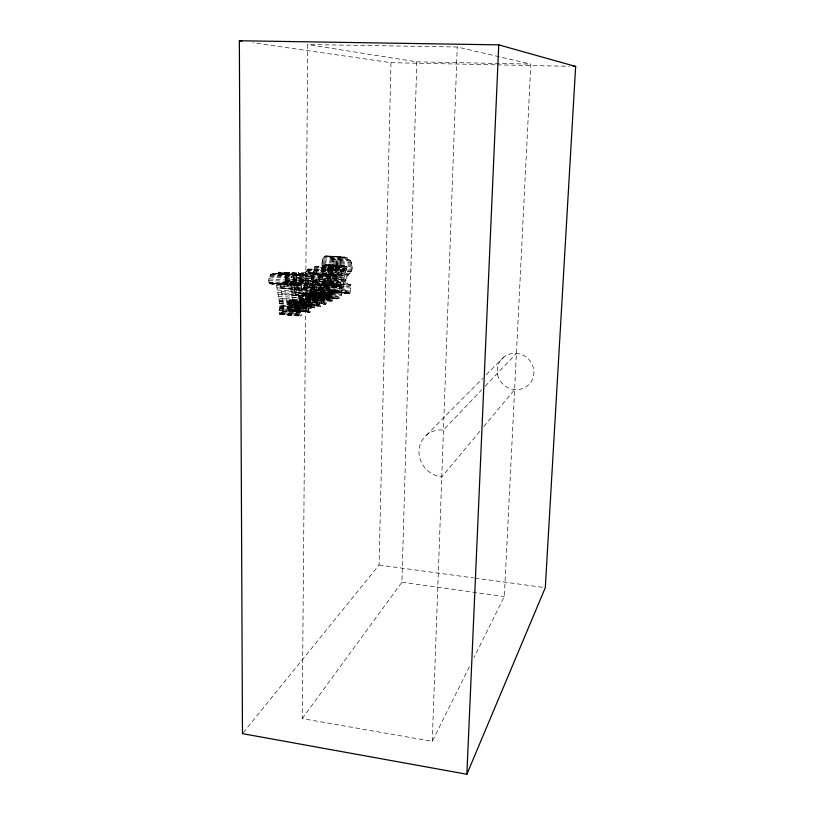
<?xml version="1.0" encoding="UTF-8"?>
<svg xmlns="http://www.w3.org/2000/svg" width="815" height="815" viewBox="0 0 815 815"><rect width="100%" height="100%" fill="white"/><g stroke="black" fill="none" stroke-linecap="round" stroke-linejoin="round"><path stroke-width="0.61" stroke-dasharray="4.08 3.06" d="M327.09 298.83L326.01 297.984L325.908 296.059L329.138 295.397L329.678 291.526L310.321 290.089L309.781 293.94L306.409 294.592L306.756 296.945L327.09 298.83L326.367 302.803L325.46 304.494L305.207 302.783L303.72 298.738L303.903 293.39L302.416 289.865L303.954 286.788L324.197 288.194L325.43 273.32L327.406 270.264L307.866 268.909L305.808 271.945L304.586 286.758M329.433 273.962L332.754 270.774C336.656 264.641 330.34 252.202 323.005 257.438L321.691 264.325L322.546 266.587L341.485 267.88L344.837 265.985L347.506 266.75L347.109 268.329C343.563 274.237 340.385 293.206 350.348 293.013L350.766 284.639L329.831 283.019L327.803 280.768L327.06 277.874L329.229 273.789L348.056 275.266L351.245 272.057C353.506 266.423 352.09 258.538 345.122 257.092L326.295 255.859M280.299 283.243L283.172 282.866L285.077 281.664L286.096 276.305L285.882 272.281L306.328 273.718L306.124 281.623L305.095 283.763L303.679 284.364L300.929 284.751L280.299 283.243L282.724 298.769L282.978 305.218L282.275 311.147L280.747 314.203L279.677 314.396L278.924 312.41L279.932 307.713L279.688 303.761L276.204 283.192C268.4 285.994 267.086 281.399 270.509 274.624L273.667 273.616L277.854 273.514L312.705 276.051L313.204 275.317L293.064 273.891C288.51 283.569 291.485 295.937 294.419 305.859L295.02 306.246L295.916 305.482L298.453 295.662C301.041 302.304 299.859 309.619 300.205 316.047L301.234 315.853L302.711 312.777L303.404 306.807L300.929 284.751M469.409 666.68L432.256 741.334L302.212 718.596L307.744 44.54L457.246 46.995L530.84 64.12L504.312 596.539L473.912 657.624M339.366 298.107L320.468 296.691L316.577 297.281L315.558 296.986L314.427 294.989L315.507 289.335L336.351 291.363L339.682 290.211L338.867 285.627L336.157 286.829L334.384 284.547L335.525 279.321L338.337 278.496L337.899 276.173L317.86 275.052L314.386 273.483L313.5 271.334L314.763 266.882L334.181 268.41L334.486 267.819C345.356 266.536 339.172 278.333 341.78 284.384C342.025 289.325 343.4 297.974 336.799 298.82L302.62 296.263L298.667 272.23L318.584 273.626L322.414 296.721L320.611 306.318L300.674 304.637L299.951 303.924L297.006 284.71L268.889 282.581M306.328 273.718L300.022 274.991L299.594 273.596L298.626 274.981L294.612 275.093L291.576 276.122C288.439 282.611 289.213 287.624 297.006 284.71M337.053 298.647L296.344 295.488C297.76 287.777 293.624 279.107 298.667 272.23M334.028 268.206L332.836 270.865L333.182 274.044L334.67 275.368L337.899 276.173M313.204 275.317L314.824 292.738L316.261 296.996C317.667 289.244 313.714 280.594 318.584 273.626M243.267 732.654L379.057 565.009L390.986 62.684L253.139 42.747M302.212 718.596L401.927 582.246L416.781 61.838L307.744 44.54M322.546 266.587L326.041 264.702L328.822 265.476L328.425 267.045C324.625 274.39 322.17 286.503 330.024 292.218L348.535 293.594M432.256 741.334L457.246 46.995M330.024 292.218L331.909 291.648L332.581 284.19L332.306 283.314L329.831 283.019M320.611 306.318L319.684 305.452L318.278 297.159L316.577 304.942L314.936 307.805L279.84 305.105M314.763 266.882L315.242 266.495C324.309 265.069 322.129 273.779 322.241 279.504C323.066 285.016 324.91 292.381 320.468 296.691M325.46 304.494L323.626 301.968L323.514 294.857L322.108 291.322L323.382 288.265L324.197 288.194M318.838 274.838L319.297 277.151L316.373 277.956L315.283 281.195L315.201 283.151L317.066 285.433L336.157 286.829M307.866 268.909L309.751 273.921C313.041 278.801 312.328 288.296 314.009 294.531L314.203 294.918C311.992 306.481 310.984 293.869 310.321 290.089M327.406 270.264L329.199 275.297C332.439 280.401 331.491 289.997 333.376 296.354C331.165 307.978 330.309 295.285 329.678 291.526M309.425 312.277C307.367 309.435 307.459 304.26 310.413 301.652L311.605 306.46L309.995 312.237L289.009 310.688C287.328 307.337 287.175 302.752 290.262 300.103L326.367 302.803M289.009 310.688L290.12 310.535L291.526 304.902L290.262 300.103M327.762 288.897L326.764 288.836L327.426 281.796L329.138 288.632L307.265 287.4L307.938 280.401L334.782 282.285M336.799 298.82L334.67 298.433L333.59 296.426L334.649 290.741L336.351 291.363M341.485 267.88L340.67 265.609L341.964 258.691L345.122 257.092M314.936 307.805L314.366 307.418C311.452 297.597 309.282 285.841 312.705 276.051M300.918 304.79L302.62 296.263M305.207 302.783L305.971 302.986L306.919 301.316L307.652 297.353M277.854 273.514L278.862 272.139L305.696 274.003M350.766 284.639L348.392 284.353L346.457 282.102L345.764 279.199L348.056 275.266M479.811 431.349L441.771 476.989A24.572 22.81 42.7 0 1 418.981 450.919A24.572 22.81 42.7 0 1 443.462 429.994L481.675 389.855M483.865 426.49L514.622 389.59M485.159 386.208L516.425 353.364M426.418 435.169L482.663 378.343M486.239 374.727L503.201 357.591M338.867 285.627L319.887 284.252L317.066 285.433M317.29 289.946L320.764 288.826L350.776 291.077M285.882 272.281L279.311 273.524L278.862 272.139M416.781 61.838L530.84 64.12M390.986 62.684L495.958 64.813M497.221 64.843L569.318 66.31M307.265 287.4L309.741 287.206L307.938 280.401M325.256 255.9L344.124 257.143M327.294 256.134L346.08 257.367M324.166 256.358L343.074 257.611M329.219 257.204L347.913 258.437M323.005 257.438L341.964 258.691M330.951 258.528L349.574 259.771M331.715 259.027L350.297 260.26M322.801 258.701L341.76 259.965M332.479 259.812L351.031 261.045M322.536 259.924L341.505 261.197M333.162 261.085L351.673 262.318M322.271 261.055L341.251 262.328M333.416 262.002L351.907 263.235M322.139 262.186L341.108 263.469M333.59 263.143L352.07 264.386M321.782 263.551L340.762 264.834M333.59 264.396L352.07 265.649M321.691 264.325L340.67 265.609M326.041 264.702L346.406 266.199M325.796 264.916L345.906 266.291M333.671 265.619L352.141 266.872M328.17 265.466L347.506 266.75M325.572 265.435L344.388 266.719M321.711 265.282L340.69 266.576M324.156 265.588L343.023 266.882M323.351 265.904L342.259 267.198M322.108 265.965L352.009 267.982M328.425 267.045L347.109 268.329M315.242 266.495L338.001 268.166M328.007 267.514L352.06 269.164M314.926 267.086L339.213 268.746M320.927 267.636L346.314 269.398M321.589 267.911L340.558 269.215M333.355 268.991L351.825 270.264M322.149 268.532L341.098 269.836M327.365 269.072L346.09 270.356M314.193 268.298L333.478 269.622M333.091 269.999L351.571 271.273M326.815 269.785L351.336 271.517M322.567 269.622L341.495 270.926M332.754 270.774L351.245 272.057M313.531 269.531L332.836 270.865M307.612 269.429L327.579 270.947M313.531 270.111L345.173 272.251M307.337 269.846L326.907 271.201M306.97 270.244L341.342 272.74M331.522 272.302L350.053 273.585M306.318 270.957L344.939 273.677M330.146 273.229L348.738 274.533M305.808 271.945L325.43 273.32M322.312 273.106L341.23 274.431M308.834 272.342L348.25 275.134M325.959 274.074L344.725 275.389M314.386 273.483L333.641 274.828M309.262 273.28L344.531 275.725M305.666 273.29L335.821 275.49M310.332 273.82L347.027 276.438M309.751 273.921L341.057 276.102M285.566 272.393L306.022 273.83M318.298 274.889L337.379 276.224M284.863 272.689L338.154 276.54M319.429 275.338L338.459 276.682M278.16 272.719L306.399 274.706M325.43 276.173L344.205 277.497M281.45 273.3L306.522 275.113M321.742 276.366L340.67 277.701M279.311 273.524L300.022 274.991M311.035 275.674L338.398 277.691M275.46 273.585L297.516 275.093M273.667 273.616L306.613 275.867M296.935 275.419L325.103 277.426M293.064 273.891L293.257 275.317L313.388 276.743M319.297 277.151L338.337 278.496M271.874 273.932L292.901 275.419M327.06 277.874L345.764 279.199M271.161 274.237L312.308 277.09M325.002 278.119L343.787 279.453M311.32 277.314L340.904 279.413M270.509 274.624L291.576 276.122M316.373 277.956L345.896 280.105M286.096 276.305L313.531 278.292M270.234 275.246L291.312 276.743M327.426 279.402L346.1 280.727M296.273 277.579L325.002 279.504M291.22 277.375L346.324 281.297M270.01 276.081L291.098 277.589M316.139 279.351L335.291 280.717M293.257 275.317L293.583 278.282L313.694 279.718M327.803 280.768L346.457 282.102M285.892 277.834L306.318 279.301M269.694 276.886L290.782 278.394M315.874 280.187L343.696 282.255M322.475 281.012L341.353 282.367M305.218 279.983L324.828 281.389M285.79 278.72L306.216 280.187M293.583 278.282L293.869 279.392L313.948 280.829M328.781 281.939L347.394 283.274M290.761 279.372L310.973 280.818M311.901 280.992L334.466 282.581M308.039 280.89L343.696 283.467M295.916 280.054L315.914 281.501M285.698 279.535L306.124 281.002M269.031 278.862L290.15 280.38M315.181 282.173L334.364 283.559M285.698 280.146L306.124 281.623M285.464 280.401L350.114 284.975M312.186 282.561L331.491 283.956M332.581 284.19L351.021 285.525M290.476 281.358L310.698 282.815M315.201 283.151L341.77 285.087M285.23 281.165L305.666 282.642M308.763 283.1L328.211 284.506M268.797 280.238L289.916 281.766M323.035 284.313L341.882 285.678M285.077 281.664L305.523 283.151M290.639 282.296L310.851 283.763M296.14 282.764L351.031 286.717M312.451 284.14L338.398 286.024M284.629 282.275L305.095 283.763M307.581 283.987L344.113 286.595M284.252 282.469L304.728 283.966M283.997 282.571L316.189 284.904M316.393 284.924L337.919 286.432M283.549 282.734L304.056 284.221M323.229 285.617L342.055 286.982M282.764 282.846L336.901 286.717M282.51 282.948L303.048 284.445M268.777 282.041L316.281 285.525M332.54 286.697L350.98 288.041M280.574 283.202L301.937 284.639M309.323 285.474L328.74 286.89M319.887 284.252L320.387 286.36L339.325 287.746M275.327 283.284L314.193 286.024M325.837 286.931L344.551 288.296M269.113 282.968L295.193 284.832M296.293 284.944L316.251 286.411M272.801 283.325L301.03 285.505M323.249 287.186L342.066 288.561M269.592 283.549L328.944 287.756M269.347 283.64L292.045 285.27M270.407 283.844L291.678 285.464M280.554 284.853L301.163 286.36M326.418 288.357L345.102 289.733M303.74 286.819L329.138 288.632M303.659 287.389L323.3 288.836M276.591 285.678L297.373 287.206M327.07 289.549L345.723 290.924M280.778 286.238L301.377 287.756M303.455 288.001L323.107 289.447M313.276 288.836L332.51 290.252M296.517 287.695L316.454 289.172M319.755 289.447L338.724 290.843M291.332 287.613L337.981 291.016M316.434 289.58L350.603 292.106M302.874 289.04L334.395 291.424M280.88 287.613L301.479 289.131M323.015 290.751L341.831 292.147M302.711 289.427L322.383 290.884M328.516 291.261L347.098 292.636M281.073 287.94L301.662 289.457M331.909 291.648L350.348 293.013M276.957 287.827L297.709 289.366M331.471 291.79L349.92 293.156M293.869 279.392L294.531 289.233L349.482 293.41M281.307 288.469L301.876 289.997M330.187 292.137L349.075 293.543M296.538 290.14L333.967 292.911M291.505 289.865L341.74 293.665M314.529 291.811L333.702 293.237M310.546 291.841L330.065 293.308M314.437 292.381L333.61 293.808M310.148 292.259L341.505 294.531M277.324 290.028L314.824 292.738M314.376 292.921L333.549 294.358M303.119 292.259L322.76 293.726M310.892 293.217L341.312 295.438M281.644 291.22L302.192 292.758M309.863 293.278L329.219 294.724M313.999 293.655L333.182 295.081M291.638 292.239L311.758 293.746M296.497 292.707L316.424 294.205M303.903 293.39L329.138 295.397M294.531 289.233L295.213 293.003L340.925 296.436M314.009 294.531L333.192 295.967M303.873 294.042L330.421 295.886M307.571 294.439L333.59 296.426M308.264 294.623L327.691 296.079M277.65 292.463L298.351 294.021M306.409 294.592L340.456 297.159M303.812 294.653L323.423 296.13M311.228 295.285L330.523 296.731M295.213 293.003L295.702 294.439L333.906 297.424M302.762 295.244L333.08 297.424M282.041 293.818L302.559 295.366M306.409 295.774L325.908 297.241M291.658 294.918L311.768 296.436M313.856 296.517L333.04 297.964M311.381 296.579L338.245 298.463M278.078 294.286L298.759 295.845M298.708 296.151L323.311 298.046M306.756 296.945L326.224 298.412M307.143 297.2L326.601 298.677M311.401 297.821L330.686 299.288M298.861 297.006L332.805 299.584M311.473 298.372L330.747 299.828M313.357 298.81L332.551 300.277M278.353 296.273L330.941 300.266M291.994 297.475L331.145 300.49M299.187 298.168L318.971 299.676M303.72 298.738L323.321 300.236M307.112 299.227L332.235 301.143M297.984 298.575L332.062 301.275M299.299 298.881L319.072 300.389M302.345 299.268L321.996 300.766M299.451 299.512L326.326 301.499M278.822 298.188L299.451 299.767M282.724 298.769L303.19 300.338M304.056 300.47L326.306 302.151M299.563 300.215L319.327 301.733M292.259 299.94L312.328 301.479M299.523 301.153L319.276 302.671M289.987 300.603L321.65 302.956M290.446 300.745L310.576 302.294M279.056 300.012L299.676 301.601M304.565 301.896L325.959 303.577M289.641 301.071L309.812 302.63M292.758 301.428L325.786 303.964M289.142 301.499L309.333 303.058M279.137 300.827L299.747 302.416M290.761 301.876L310.882 303.424M279.331 301.367L303.384 303.221M288.479 302.212L319.541 304.596M301.56 303.394L321.222 304.922M279.443 301.835L311.248 304.372M296.711 303.404L316.577 304.942M293.135 303.241L313.154 304.79M291.515 303.374L319.684 305.452M300.378 304.066L320.091 305.584M287.889 303.455L308.121 305.024M300.674 304.637L320.366 306.165M279.606 303.18L300.185 304.779M291.281 304.515L311.371 306.073M279.688 303.761L308.06 305.88M293.94 304.973L313.918 306.532M291.526 304.902L311.605 306.46M295.916 305.482L315.812 307.031M287.756 305.167L307.988 306.746M294.419 305.859L314.366 307.418M291.23 305.788L311.32 307.357M287.899 306.206L308.121 307.795M279.861 305.778L311.208 308.335M282.825 306.175L303.262 307.775M279.902 306.43L300.45 308.05M288.021 307.153L308.233 308.742M291.057 307.51L311.147 309.079M288.103 307.612L308.304 309.201M279.963 307.143L303.129 308.946M279.932 307.713L300.48 309.333M290.833 308.702L310.923 310.281M279.81 308.213L300.358 309.832M288.174 309.017L308.376 310.607M282.54 308.916L310.617 311.024M279.698 308.824L308.61 311.106M288.704 309.771L308.885 311.371M290.12 310.535L310.24 312.135M279.158 309.832L309.995 312.237M282.255 310.372L302.691 311.992M278.934 310.607L299.512 312.237M282.275 311.147L302.711 312.777M282.041 311.585L302.487 313.215M281.481 312.491L301.947 314.121M278.924 312.41L299.492 314.05M281.246 313.092L301.713 314.733M280.92 313.622L301.407 315.262M279.168 313.653L299.716 315.303M280.747 314.203L301.234 315.853M280.452 314.386L300.949 316.037M279.677 314.396L300.205 316.047M379.057 565.009L473.515 577.896M474.778 578.059L544.043 587.503M401.927 582.246L504.312 596.539M295.702 294.439L296.344 295.488M320.387 286.36L320.764 288.826M497.639 374.503A18.643 17.889 38.9 0 0 527.845 385.515A18.643 17.889 38.9 0 0 521.305 354.444A18.643 17.889 38.9 0 0 497.639 374.503"/><path stroke-width="1.22" d="M466.873 774.25L498.739 44.856L239.355 40.75L242.473 733.643L466.873 774.25L545.306 587.676L575.645 66.433L498.739 44.856M573.108 66.382L575.645 66.433M239.355 40.75L241.861 41.117"/></g></svg>
